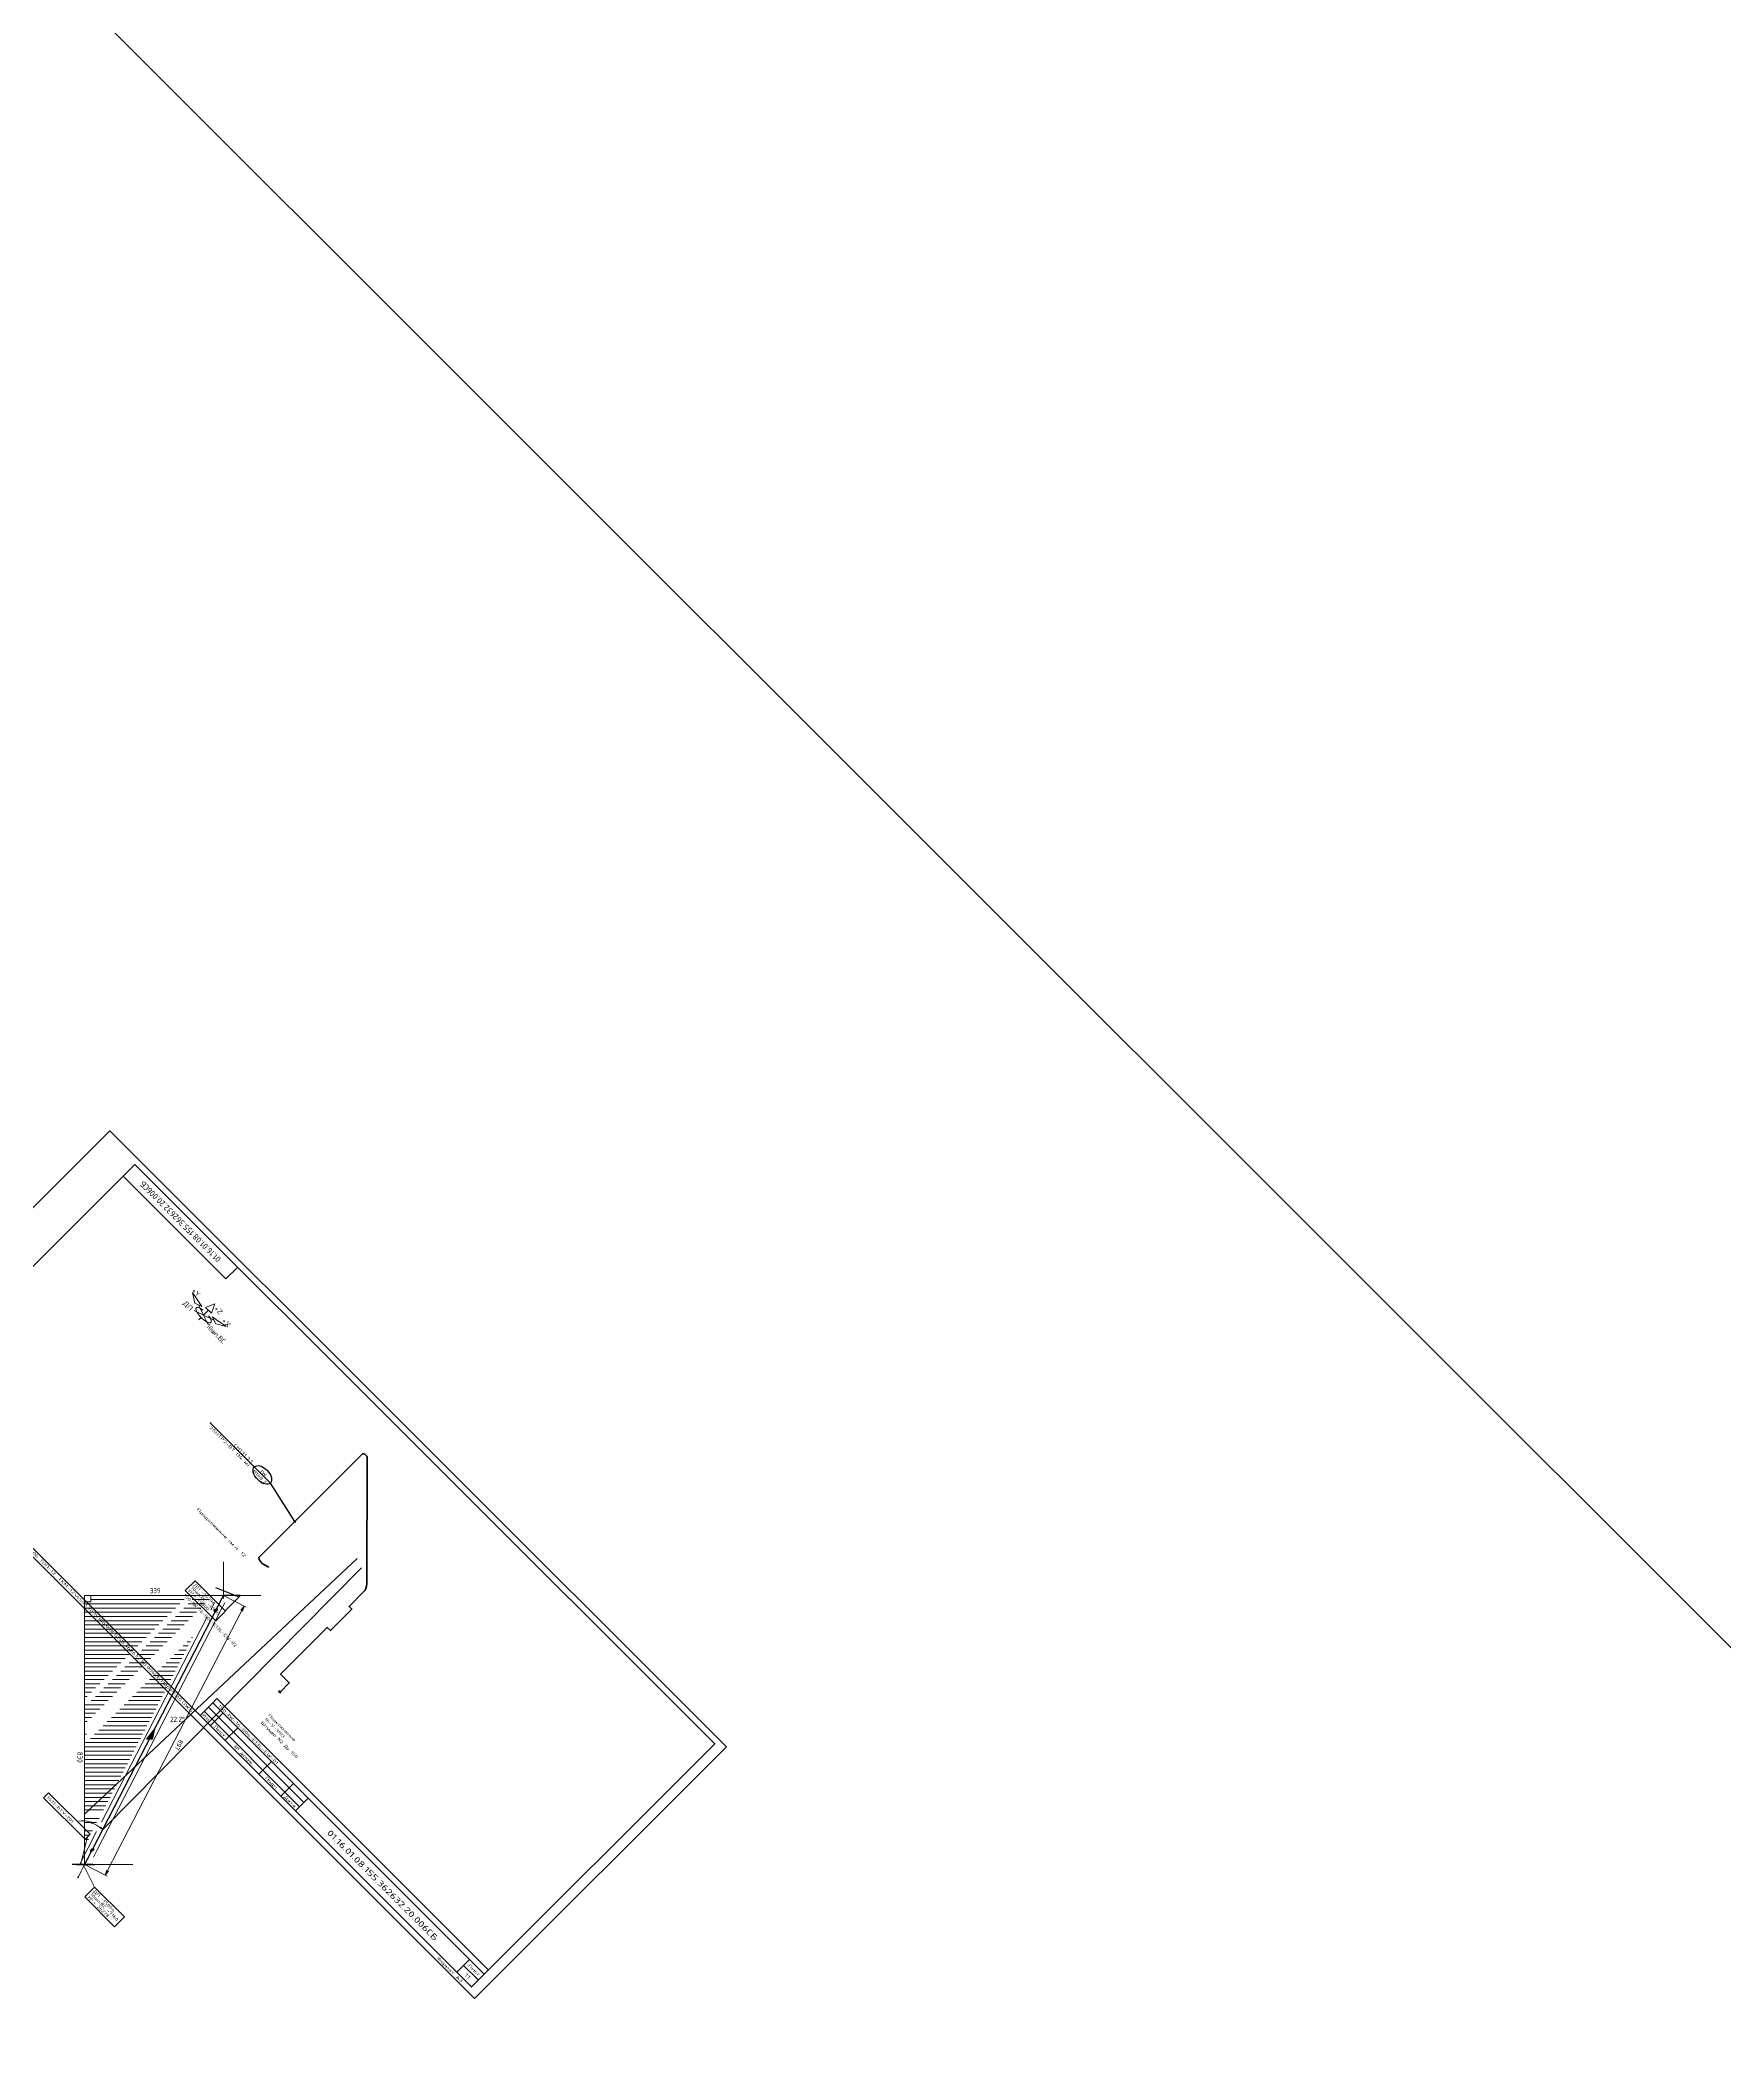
# Model space of a CAD drawing. Header units: millimetres. Extents: x -1501 to 8157, y -8271 to 1386.
# Drawn here: x 3581 to 4392, y -3772 to -2810 of the extents above; entities that cross this region are included whole.
import ezdxf
from ezdxf import colors
from ezdxf.entities.mleader import LeaderData, LeaderLine
from ezdxf.enums import TextEntityAlignment as Align
from ezdxf.math import Vec2, Vec3

# ---------------------------------------------------------------- set-up
doc = ezdxf.new("R2010")
doc.units = ezdxf.units.MM
doc.header["$MEASUREMENT"] = 0
for name, color, linetype, lineweight in [('--TEXT--', 7, 'Continuous', 25), ('OFORMLENIE', 7, 'Continuous', 25), ('подложка', 253, 'Continuous', 13), ('СН', 1, 'Continuous', 50)]:
    doc.layers.add(name, color=color, linetype=linetype, lineweight=lineweight)
doc.layers.add('непечат', color=2, linetype='Continuous', plot=False)
doc.layers.add('Построение', color=7, linetype='Continuous')
doc.styles.add('GOST 2.304', font='CS_Gost2304.shx')
doc.styles.add('GOST_2.304', font='CS_Gost2304.shx', dxfattribs={"height": 2.5})
doc.styles.add('GOST_2.304_07', font='CS_Gost2304.shx', dxfattribs={"width": 0.7})
doc.styles.add('GOST_2.304_09', font='CS_Gost2304.shx', dxfattribs={"width": 0.9})
doc.styles.add('Style-CS_Gost2304', font='CS_Gost2304.shx')
doc.styles.add('TNR_30', font='times.ttf', dxfattribs={"height": 3})

# ---------------------------------------------------------------- blocks, each defined once
blk = doc.blocks.new('TerminatorOpen_0.4')
at = {"color": 0, "linetype": 'ByBlock', "lineweight": -2}
for q in [(-1, 0.2), (-1, 0), (-1, -0.2)]:
    blk.add_line((0, 0), q, dxfattribs=at)
blk = doc.blocks.new('_DotSmall')
at = {"color": 0, "linetype": 'ByBlock', "const_width": 0.5}
blk.add_lwpolyline([(-0.0625, 0, 1), (0.0625, 0, 1)], format="xyb", close=True, dxfattribs=at)
blk = doc.blocks.new('*U13')
at = {"layer": 'СН'}
blk.add_hatch(color=256, dxfattribs=at).paths.add_polyline_path([(0.5, 0, 1), (-0.5, 0, 1)])
blk.add_circle((0, 0), 0.5, dxfattribs=at)
blk = doc.blocks.new('*U21')
at = {"color": 0, "linetype": 'ByBlock', "lineweight": -2}
blk.add_lwpolyline([(420, 297), (0, 297), (0, 0), (420, 0)], close=True, dxfattribs=at)
at = {"color": 0, "linetype": 'ByBlock', "lineweight": 50}
blk.add_lwpolyline([(20, 292), (415, 292), (415, 5), (20, 5)], close=True, dxfattribs=at)
at = {"color": 0, "linetype": 'ByBlock', "lineweight": -2, "style": 'GOST_2.304'}
blk.add_text('Формат А3', height=2.5, dxfattribs=at).set_placement((410, 2.5), align=Align.MIDDLE_RIGHT)
at = {"color": 0, "linetype": 'ByBlock', "lineweight": -2, "insert": (8, 2.5), "char_height": 2.5, "attachment_point": 4, "style": 'GOST_2.304'}
blk.add_mtext('C:\\\\Users\\\\GrigoryAO\\\\Desktop\\\\03-23-01\\\\4550.70.ВП00.008.0155.362632.20.006 ТОП-12, ТКМ-12\\\\4550.70.ВП00.008.0155.362632.20.006СБ.Л00.РЕВ0.DWG', dxfattribs=at)
at = {"color": 0, "linetype": 'ByBlock', "lineweight": -2, "style": 'TNR_30'}
blk.add_attdef('ВЕРХНИЙ_НОМЕР_ЛИСТА', text='', height=3, dxfattribs=at).set_placement((410, 287), align=Align.MIDDLE_CENTER)
blk = doc.blocks.new('ST_2a_dyn')
at = {"color": 0, "linetype": 'ByBlock', "lineweight": 50, "extrusion": (0, 1, 0)}
for p, q in [((-185, 15), (0, 15)), ((-185, 5), (-120, 5)), ((-185, 0), (0, 0)), ((-10, 8), (0, 8))]:
    blk.add_line(p, q, dxfattribs=at)
at = {"color": 0, "linetype": 'ByBlock', "lineweight": 50, "extrusion": (1, 0, 0)}
for p, q in [((-185, 0), (-185, 15)), ((-178, 15), (-178, 0)), ((-168, 15), (-168, 0)), ((-145, 15), (-145, 0)), ((-130, 15), (-130, 0)), ((-120, 0), (-120, 15)), ((-10, 0), (-10, 15))]:
    blk.add_line(p, q, dxfattribs=at)
at = {"color": 0, "linetype": 'ByBlock', "lineweight": -2, "extrusion": (0, 1, 0)}
blk.add_line((-185, 10), (-120, 10), dxfattribs=at)
at = {"color": 0, "linetype": 'ByBlock', "lineweight": 50}
blk.add_line((0, 15), (0, 0), dxfattribs=at)
at = {"color": 0, "linetype": 'ByBlock', "lineweight": -2, "style": 'GOST_2.304'}
for s, p in [('Лист', (-5, 11.5)), ('Лист', (-173, 2.5)), ('Подп.', (-137.5, 2.5)), ('Дата', (-125, 2.5))]:
    blk.add_text(s, height=2.5, dxfattribs=at).set_placement(p, align=Align.MIDDLE_CENTER)
at = {"color": 0, "linetype": 'ByBlock', "lineweight": -2, "width": 0.9}
for s, style, p in [('Изм.', 'GOST_2.304', (-181.5, 2.5)), ('№ докум.', 'GOST_2.304_09', (-156.5, 2.5))]:
    blk.add_text(s, height=2.5, dxfattribs=dict(at, style=style)).set_placement(p, align=Align.MIDDLE_CENTER)
at = {"color": 0, "linetype": 'ByBlock', "lineweight": -2}
for tag, height, style, flags, p in [('ИЗМ_2', 2.5, 'GOST_2.304', 12, (-181.5, 12.5)), ('ЛИСТ_2', 2.5, 'GOST_2.304', 12, (-173, 12.5)), ('N_ДОК_2', 2.5, 'GOST_2.304_09', 12, (-156.5, 12.5)), ('ШИФР', 5, 'GOST_2.304', 4, (-65, 7.5)), ('ИЗМ_1', 2.5, 'GOST_2.304', 12, (-181.5, 7.5)), ('ЛИСТ_1', 2.5, 'GOST_2.304', 12, (-173, 7.5)), ('N_ДОК_1', 2.5, 'GOST_2.304_09', 12, (-156.5, 7.5)), ('LIST', 3.5, 'GOST_2.304', 4, (-5, 4))]:
    blk.add_attdef(tag, text='', height=height, dxfattribs=dict(at, style=style, flags=flags)).set_placement(p, align=Align.MIDDLE_CENTER)
at = {"color": 0, "linetype": 'ByBlock', "lineweight": -2, "style": 'GOST_2.304_07', "width": 0.7, "flags": 12}
for tag, p in [('ДАТА_2', (-125, 12.5)), ('ДАТА_1', (-125, 7.5))]:
    blk.add_attdef(tag, text='', height=2.5, dxfattribs=at).set_placement(p, align=Align.MIDDLE_CENTER)
blk = doc.blocks.new('ST_Top')
at = {"color": 0, "linetype": 'ByBlock', "lineweight": 50}
blk.add_line((70, 0), (70, -14), dxfattribs=at)
at = {"color": 0, "linetype": 'ByBlock', "lineweight": 50, "extrusion": (0, 1, 0)}
blk.add_line((0, -14), (70, -14), dxfattribs=at)
at = {"color": 0, "linetype": 'ByBlock', "lineweight": -2, "style": 'GOST_2.304', "width": 0.7, "flags": 4}
blk.add_attdef('ШИФР', text='', height=5, rotation=180, dxfattribs=at).set_placement((35, -7), align=Align.MIDDLE_CENTER)

msp = doc.modelspace()

# ---------------------------------------------------------------- hatches: boundary and pattern name
at = {"layer": 'подложка', "extrusion": (-1, -3.92523e-17, -1.17757e-16)}
msp.add_hatch(color=252, dxfattribs=at).paths.add_polyline_path([(3558.47, 242.67), (3559.91, 236.92), (3561.35, 242.67)])
at = {"layer": 'подложка', "extrusion": (1, 3.92523e-17, 1.17757e-16)}
h = msp.add_hatch(color=252, dxfattribs=at)
edge = h.paths.add_edge_path()
edge.add_arc((-3559.91, 307), 1, -90, 270)
h = msp.add_hatch(color=252, dxfattribs=at)
edge = h.paths.add_edge_path()
edge.add_arc((-3559.91, 168.51), 1, -90, 270)
at = {"layer": 'подложка', "extrusion": (8.62817e-32, -7.85046e-17, -1)}
h = msp.add_hatch(color=252, dxfattribs=at)
edge = h.paths.add_edge_path()
edge.add_ellipse((-3665.62, -3567.01), major_axis=(-1.03, 0.63), ratio=0.609477, start_angle=0, end_angle=360)
at = {"layer": 'подложка', "extrusion": (1.96262e-16, 1, -3.92523e-17)}
h = msp.add_hatch(color=252, dxfattribs=at)
edge = h.paths.add_edge_path()
edge.add_arc((-3677.28, 160.52), 1, 0, 360)
at = {"layer": 'подложка'}
msp.add_hatch(color=252, dxfattribs=at).paths.add_polyline_path([(3635.02, -3629.15), (3636.22, -3624.03), (3632.15, -3629.15)])
at = {"layer": 'подложка', "extrusion": (8.62817e-32, -7.85046e-17, -1)}
h = msp.add_hatch(color=252, dxfattribs=at)
edge = h.paths.add_edge_path()
edge.add_ellipse((-3606.05, -3682.54), major_axis=(-1.03, 0.63), ratio=0.609477, start_angle=0, end_angle=360)
at = {"layer": 'подложка', "extrusion": (1.96262e-16, 1, -3.92523e-17)}
h = msp.add_hatch(color=252, dxfattribs=at)
edge = h.paths.add_edge_path()
edge.add_arc((-3602.39, 307), 1, 90, 450)
at = {"layer": 'Построение', "linetype": 'Continuous', "lineweight": 30, "extrusion": (1.96262e-16, 1, -3.92523e-17)}
h = msp.add_hatch(color=256, dxfattribs=at)
edge = h.paths.add_edge_path()
edge.add_arc((-3602.39, 274.05), 2, 90, 450)
at = {"layer": 'Построение', "linetype": 'Continuous', "lineweight": 30, "extrusion": (-1.96262e-16, -1, 3.92523e-17)}
h = msp.add_hatch(color=256, dxfattribs=at)
edge = h.paths.add_edge_path()
edge.add_arc((3602.39, 187.75), 1, -90, 270)
at = {"layer": 'Построение', "linetype": 'Continuous', "lineweight": 30, "extrusion": (1.96262e-16, 1, -3.92523e-17)}
h = msp.add_hatch(color=256, dxfattribs=at)
edge = h.paths.add_edge_path()
edge.add_arc((-3602.39, 260.07), 1, 90, 450)
h = msp.add_hatch(color=256, dxfattribs=at)
edge = h.paths.add_edge_path()
edge.add_arc((-3602.39, 288.04), 1, 90, 450)

# ---------------------------------------------------------------- linework, layer by layer
at = {"layer": '--TEXT--', "extrusion": (-0.57735, -0.57735, 0.57735)}
msp.add_line((3676.76, -3560.7, 159.22), (3665.59, -3556.18, 152.56), dxfattribs=at)
msp.add_circle((5083.98, 227.99), 5.51, dxfattribs=at)
at = {"layer": 'OFORMLENIE', "extrusion": (-0.57735, -0.57735, 0.57735)}
for q in [(3664.09, -3611.67, 52.42), (3796.98, -3740.48, 56.5)]:
    msp.add_line((3666.13, -3609.63, 56.5), q, dxfattribs=at)
at = {"layer": 'непечат', "color": 3, "extrusion": (-0.57735, -0.57735, 0.57735)}
msp.add_lwpolyline([(-1387.86, 992.34), (10962.33, 992.34), (10962.33, -1271.92), (-1387.86, -1271.92)], close=True, dxfattribs=at)
at = {"layer": 'подложка', "color": 252, "extrusion": (-0.57735, -0.57735, 0.57735)}
for p, q in [((3659.69, -3424.81, 226.45), (3655.19, -3422.56, 224.2)), ((3659.69, -3424.81, 226.45), (3657.19, -3419.81, 228.95)), ((3659.69, -3424.81, 226.45), (3662.02, -3422.48, 231.11)), ((3659.69, -3424.81, 226.45), (3661.94, -3429.31, 224.2)), ((3659.69, -3424.81, 226.45), (3664.69, -3427.31, 228.95)), ((3657.35, -3427.14, 221.78), (3658.52, -3425.98, 224.11)), ((3602.39, -3665.33, 314.99), (3733.65, -3542.04, 191.61)), ((3611.12, -3672.7, 314.99), (3735.69, -3546.67, 189.02)), ((3677.24, -3560.03, 160.37), (3670.15, -3567.35, 145.96)), ((3677.28, -3559.91, 175.52), (3686.98, -3559.91, 175.52)), ((3603.82, -3663.29, 314.99), (3609.89, -3663.29, 314.99)), ((3603.82, -3667.34, 314.99), (3609.33, -3667.34, 314.99)), ((3604.95, -3669.09, 312.43), (3606.09, -3669.77, 312.88)), ((3605.06, -3669.13, 312.5), (3605.91, -3669.2, 313.28)), ((3605.35, -3673.42, 314.99), (3606.1, -3673.42, 314.99)), ((3605.85, -3669.37, 314.99), (3608.06, -3669.37, 314.99)), ((3611.12, -3672.7, 314.99), (3610.08, -3671.66, 314.99)), ((3600.36, -3689.79, 271.87), (3603.8, -3676.2, 288.9)), ((3600.36, -3689.79, 271.87), (3603.8, -3676.2, 288.9)), ((3601.69, -3689.65, 180.04), (3607.18, -3700.49, 174.7)), ((3617.39, -3689.64, 180.76), (3617.39, -3689.64, 172.94))]:
    msp.add_line(p, q, dxfattribs=at)
at = {"layer": 'подложка', "color": 252, "extrusion": (-1, 5.55112e-17, -5.55112e-17)}
for p, q in [((3669.29, -3559.91, 160.52), (3669.29, -3543.66, 160.52)), ((3669.29, -3559.91, 314.99), (3669.29, -3543.66, 314.99)), ((3669.29, -3544.91, 163.02), (3669.29, -3544.91, 312.49))]:
    msp.add_line(p, q, dxfattribs=at)
at = {"layer": 'подложка', "color": 252, "extrusion": (1, -5.55112e-17, 5.55112e-17)}
for p, q in [((3669.29, -3557.08, 307), (3669.29, -3557.08, 310.99)), ((3669.29, -3557.08, 168.51), (3669.29, -3557.08, 307)), ((3669.29, -3557.08, 168.51), (3669.29, -3557.08, 164.52)), ((3669.29, -3562.74, 307), (3669.29, -3562.74, 310.99)), ((3669.29, -3562.74, 168.51), (3669.29, -3562.74, 307)), ((3669.29, -3562.74, 168.51), (3669.29, -3562.74, 164.52)), ((3598.39, -3689.64, 262.07), (3598.39, -3689.64, 260.07)), ((3599.56, -3689.64, 187.75), (3599.56, -3689.64, 260.07)), ((3599.56, -3689.64, 307), (3599.56, -3689.64, 288.04)), ((3599.56, -3689.64, 307), (3599.56, -3689.64, 310.99)), ((3605.22, -3689.64, 187.75), (3605.22, -3689.64, 260.07)), ((3605.22, -3689.64, 307), (3605.22, -3689.64, 288.04)), ((3605.22, -3689.64, 307), (3605.22, -3689.64, 310.99))]:
    msp.add_line(p, q, dxfattribs=at)
at = {"layer": 'подложка', "color": 252}
for p, q in [((3602.39, -3559.91, 314.99), (3602.39, -3689.64, 314.99)), ((3602.39, -3559.91, 314.99), (3669.29, -3559.91, 314.99)), ((3602.39, -3689.64, 314.99), (3602.39, -3559.91, 314.99)), ((3602.39, -3559.91, 314.99), (3669.29, -3559.91, 314.99)), ((3602.39, -3559.91, 314.99), (3602.39, -3562.91, 314.99)), ((3605.39, -3559.91, 314.99), (3602.39, -3559.91, 314.99)), ((3602.39, -3562.91, 314.99), (3605.39, -3562.91, 314.99)), ((3602.39, -3563.96, 314.99), (3648.23, -3563.96, 314.99)), ((3602.39, -3565.99, 314.99), (3646.2, -3565.99, 314.99)), ((3602.39, -3568.02, 314.99), (3644.18, -3568.02, 314.99)), ((3605.39, -3562.91, 314.99), (3605.39, -3559.91, 314.99)), ((3605.39, -3561.94, 314.99), (3650.26, -3561.94, 314.99)), ((3668.07, -3567.01, 314.99), (3608.5, -3682.54, 314.99)), ((3648.18, -3568.02, 314.99), (3656.35, -3568.02, 314.99)), ((3650.2, -3565.99, 314.99), (3658.38, -3565.99, 314.99)), ((3652.23, -3563.96, 314.99), (3660.4, -3563.96, 314.99)), ((3654.26, -3561.94, 314.99), (3662.43, -3561.94, 314.99)), ((3663.17, -3567.01, 314.99), (3665, -3563.46, 314.99)), ((3668.07, -3567.01, 314.99), (3669.9, -3563.46, 314.99)), ((3677.28, -3559.91, 157.69), (3673.28, -3559.91, 157.69)), ((3677.28, -3559.91, 163.35), (3673.28, -3559.91, 163.35)), ((3677.28, -3559.91, 160.52), (3687.26, -3559.91, 160.52)), ((3677.28, -3559.91, 157.69), (3687.26, -3559.91, 157.69)), ((3677.28, -3559.91, 163.35), (3687.26, -3559.91, 163.35)), ((3602.39, -3570.04, 314.99), (3642.15, -3570.04, 314.99)), ((3602.39, -3572.07, 314.99), (3640.12, -3572.07, 314.99)), ((3602.39, -3574.1, 314.99), (3638.1, -3574.1, 314.99)), ((3602.39, -3576.13, 314.99), (3636.07, -3576.13, 314.99)), ((3602.39, -3578.15, 314.99), (3634.04, -3578.15, 314.99)), ((3661.33, -3570.59, 314.99), (3610.51, -3669.14, 314.99)), ((3638.04, -3578.15, 314.99), (3646.21, -3578.15, 314.99)), ((3640.07, -3576.13, 314.99), (3648.24, -3576.13, 314.99)), ((3642.1, -3574.1, 314.99), (3650.27, -3574.1, 314.99)), ((3644.12, -3572.07, 314.99), (3652.29, -3572.07, 314.99)), ((3646.15, -3570.04, 314.99), (3654.32, -3570.04, 314.99)), ((3602.39, -3580.18, 314.99), (3632.01, -3580.18, 314.99)), ((3602.39, -3582.21, 314.99), (3629.99, -3582.21, 314.99)), ((3602.39, -3584.23, 314.99), (3627.96, -3584.23, 314.99)), ((3602.39, -3586.26, 314.99), (3625.93, -3586.26, 314.99)), ((3602.39, -3588.29, 314.99), (3623.91, -3588.29, 314.99)), ((3627.91, -3588.29, 314.99), (3636.08, -3588.29, 314.99)), ((3629.93, -3586.26, 314.99), (3638.11, -3586.26, 314.99)), ((3631.96, -3584.23, 314.99), (3640.13, -3584.23, 314.99)), ((3633.99, -3582.21, 314.99), (3642.16, -3582.21, 314.99)), ((3636.01, -3580.18, 314.99), (3644.19, -3580.18, 314.99)), ((3645.74, -3588.29, 314.99), (3650.2, -3588.29, 314.99)), ((3647.76, -3586.26, 314.99), (3651.25, -3586.26, 314.99)), ((3649.79, -3584.23, 314.99), (3652.29, -3584.23, 314.99)), ((3651.82, -3582.21, 314.99), (3653.34, -3582.21, 314.99)), ((3653.84, -3580.18, 314.99), (3654.38, -3580.18, 314.99)), ((3602.39, -3590.31, 314.99), (3621.88, -3590.31, 314.99)), ((3602.39, -3592.34, 314.99), (3619.85, -3592.34, 314.99)), ((3602.39, -3594.37, 314.99), (3617.83, -3594.37, 314.99)), ((3602.39, -3596.4, 314.99), (3615.8, -3596.4, 314.99)), ((3619.8, -3596.4, 314.99), (3627.97, -3596.4, 314.99)), ((3621.83, -3594.37, 314.99), (3630, -3594.37, 314.99)), ((3623.85, -3592.34, 314.99), (3632.02, -3592.34, 314.99)), ((3625.88, -3590.31, 314.99), (3634.05, -3590.31, 314.99)), ((3637.63, -3596.4, 314.99), (3646.02, -3596.4, 314.99)), ((3639.65, -3594.37, 314.99), (3647.07, -3594.37, 314.99)), ((3641.68, -3592.34, 314.99), (3648.11, -3592.34, 314.99)), ((3643.71, -3590.31, 314.99), (3649.16, -3590.31, 314.99)), ((3602.39, -3598.42, 314.99), (3613.77, -3598.42, 314.99)), ((3602.39, -3600.45, 314.99), (3611.74, -3600.45, 314.99)), ((3602.39, -3602.48, 314.99), (3609.72, -3602.48, 314.99)), ((3602.39, -3604.5, 314.99), (3607.69, -3604.5, 314.99)), ((3602.39, -3606.53, 314.99), (3605.66, -3606.53, 314.99)), ((3609.66, -3606.53, 314.99), (3617.83, -3606.53, 314.99)), ((3611.69, -3604.5, 314.99), (3619.86, -3604.5, 314.99)), ((3613.72, -3602.48, 314.99), (3621.89, -3602.48, 314.99)), ((3615.74, -3600.45, 314.99), (3623.92, -3600.45, 314.99)), ((3617.77, -3598.42, 314.99), (3625.94, -3598.42, 314.99)), ((3627.49, -3606.53, 314.99), (3640.8, -3606.53, 314.99)), ((3629.52, -3604.5, 314.99), (3641.84, -3604.5, 314.99)), ((3631.55, -3602.48, 314.99), (3642.89, -3602.48, 314.99)), ((3633.57, -3600.45, 314.99), (3643.93, -3600.45, 314.99)), ((3635.6, -3598.42, 314.99), (3644.98, -3598.42, 314.99)), ((3602.39, -3608.56, 314.99), (3603.64, -3608.56, 314.99)), ((3602.39, -3612.61, 314.99), (3611.75, -3612.61, 314.99)), ((3602.39, -3614.64, 314.99), (3609.73, -3614.64, 314.99)), ((3602.39, -3616.67, 314.99), (3607.7, -3616.67, 314.99)), ((3605.61, -3610.59, 314.99), (3613.78, -3610.59, 314.99)), ((3607.64, -3608.56, 314.99), (3615.81, -3608.56, 314.99)), ((3617.36, -3616.67, 314.99), (3635.57, -3616.67, 314.99)), ((3619.38, -3614.64, 314.99), (3636.61, -3614.64, 314.99)), ((3621.41, -3612.61, 314.99), (3637.66, -3612.61, 314.99)), ((3623.44, -3610.59, 314.99), (3638.7, -3610.59, 314.99)), ((3625.46, -3608.56, 314.99), (3639.75, -3608.56, 314.99)), ((3602.39, -3618.69, 314.99), (3605.67, -3618.69, 314.99)), ((3602.39, -3620.72, 314.99), (3603.65, -3620.72, 314.99)), ((3602.39, -3624.77, 314.99), (3602.42, -3624.77, 314.99)), ((3602.39, -3626.8, 314.99), (3603.22, -3626.8, 314.99)), ((3607.22, -3626.8, 314.99), (3630.34, -3626.8, 314.99)), ((3609.25, -3624.77, 314.99), (3631.39, -3624.77, 314.99)), ((3611.28, -3622.75, 314.99), (3632.43, -3622.75, 314.99)), ((3613.3, -3620.72, 314.99), (3633.48, -3620.72, 314.99)), ((3615.33, -3618.69, 314.99), (3634.52, -3618.69, 314.99)), ((3602.39, -3630.86, 314.99), (3628.25, -3630.86, 314.99)), ((3602.39, -3632.88, 314.99), (3627.21, -3632.88, 314.99)), ((3602.39, -3634.91, 314.99), (3626.16, -3634.91, 314.99)), ((3605.19, -3628.83, 314.99), (3629.3, -3628.83, 314.99)), ((3602.39, -3636.94, 314.99), (3625.12, -3636.94, 314.99)), ((3602.39, -3638.96, 314.99), (3624.07, -3638.96, 314.99)), ((3602.39, -3640.99, 314.99), (3623.03, -3640.99, 314.99)), ((3602.39, -3643.02, 314.99), (3621.98, -3643.02, 314.99)), ((3602.39, -3645.05, 314.99), (3620.94, -3645.05, 314.99)), ((3602.39, -3647.07, 314.99), (3619.89, -3647.07, 314.99)), ((3602.39, -3649.1, 314.99), (3618.85, -3649.1, 314.99)), ((3602.39, -3651.13, 314.99), (3617.8, -3651.13, 314.99)), ((3602.39, -3653.15, 314.99), (3616.76, -3653.15, 314.99)), ((3602.39, -3655.18, 314.99), (3615.71, -3655.18, 314.99)), ((3602.39, -3657.21, 314.99), (3614.66, -3657.21, 314.99)), ((3602.39, -3659.23, 314.99), (3613.62, -3659.23, 314.99)), ((3602.39, -3661.26, 314.99), (3612.57, -3661.26, 314.99)), ((3602.39, -3663.29, 314.99), (3603.82, -3663.29, 314.99)), ((3609.89, -3663.29, 314.99), (3611.53, -3663.29, 314.99)), ((3608.15, -3673.72, 314.99), (3599.92, -3689.67, 314.99)), ((3602.39, -3667.34, 314.99), (3603.82, -3667.34, 314.99)), ((3602.39, -3669.37, 314.99), (3605.85, -3669.37, 314.99)), ((3602.39, -3673.42, 314.99), (3605.35, -3673.42, 314.99)), ((3602.39, -3675.45, 314.99), (3604.97, -3675.45, 314.99)), ((3602.39, -3677.48, 314.99), (3604.21, -3677.48, 314.99)), ((3602.39, -3679.51, 314.99), (3603.17, -3679.51, 314.99)), ((3608.5, -3682.54, 314.99), (3606.67, -3686.09, 314.99)), ((3602.39, -3685.59, 314.99), (3602.48, -3685.59, 314.99))]:
    msp.add_line(p, q, dxfattribs=at)
at = {"layer": 'подложка', "color": 252, "extrusion": (-0.370298, 0.19094, 0.909077)}
for p, q in [((3678.04, -3567.23, 320.09), (3613.43, -3692.52, 320.09)), ((3669.29, -3559.91, 314.99), (3680.19, -3565.53, 320.61)), ((3602.39, -3689.64, 314.99), (3613.3, -3695.26, 320.61))]:
    msp.add_line(p, q, dxfattribs=at)
at = {"layer": 'подложка', "color": 252, "extrusion": (0.888799, -0.458298, 1.44051e-14)}
for p, q in [((3666.27, -3565.75, 310.99), (3667.58, -3563.22, 311.15)), ((3667.87, -3562.66, 312.55), (3667.45, -3563.46, 309.93)), ((3667.58, -3563.22, 311.15), (3667.87, -3562.66, 312.55))]:
    msp.add_line(p, q, dxfattribs=at)
at = {"layer": 'подложка', "color": 252, "extrusion": (-5.55112e-17, -1, 5.55112e-17)}
for p, q in [((3666.46, -3559.91, 164.52), (3666.81, -3559.91, 163.38)), ((3666.81, -3559.91, 163.38), (3667.34, -3559.91, 162.35)), ((3667.34, -3559.91, 162.35), (3667.98, -3559.91, 161.46)), ((3667.98, -3559.91, 161.46), (3668.68, -3559.91, 160.65)), ((3668.68, -3559.91, 160.65), (3669.42, -3559.91, 159.91)), ((3669.29, -3559.91, 160.52), (3669.29, -3559.91, 176.77)), ((3669.29, -3559.91, 175.52), (3671.79, -3559.91, 175.52)), ((3669.29, -3559.91, 175.52), (3671.79, -3559.91, 175.02)), ((3669.29, -3559.91, 175.52), (3671.79, -3559.91, 176.02)), ((3669.42, -3559.91, 159.91), (3670.22, -3559.91, 159.21)), ((3670.22, -3559.91, 159.21), (3671.12, -3559.91, 158.57)), ((3671.12, -3559.91, 158.57), (3672.14, -3559.91, 158.05)), ((3672.11, -3559.91, 164.52), (3671.66, -3559.91, 163.59)), ((3671.66, -3559.91, 163.59), (3672.35, -3559.91, 162.9)), ((3671.79, -3559.91, 175.52), (3674.78, -3559.91, 175.52)), ((3672.14, -3559.91, 158.05), (3673.28, -3559.91, 157.69)), ((3672.35, -3559.91, 162.9), (3673.28, -3559.91, 163.35)), ((3677.28, -3559.91, 175.52), (3674.78, -3559.91, 175.52)), ((3677.28, -3559.91, 175.52), (3674.78, -3559.91, 176.02)), ((3677.28, -3559.91, 175.52), (3674.78, -3559.91, 175.02)), ((3677.28, -3559.91, 160.52), (3677.28, -3559.91, 176.77)), ((3602.39, -3689.64, 284.04), (3618.64, -3689.64, 284.04)), ((3602.39, -3689.64, 314.99), (3618.64, -3689.64, 314.99)), ((3602.39, -3689.64, 266.06), (3618.64, -3689.64, 266.06)), ((3602.39, -3689.64, 282.04), (3618.64, -3689.64, 282.04)), ((3602.39, -3689.64, 183.75), (3618.64, -3689.64, 183.75)), ((3602.39, -3689.64, 264.07), (3618.64, -3689.64, 264.07)), ((3602.39, -3689.64, 180.76), (3618.64, -3689.64, 180.76)), ((3602.39, -3689.64, 181.76), (3618.64, -3689.64, 181.76)), ((3602.39, -3689.64, 180.76), (3625.64, -3689.64, 180.76)), ((3602.39, -3689.64, 314.99), (3625.64, -3689.64, 314.99)), ((3617.39, -3689.64, 286.54), (3617.39, -3689.64, 312.49)), ((3617.39, -3689.64, 268.56), (3617.39, -3689.64, 279.54)), ((3617.39, -3689.64, 186.25), (3617.39, -3689.64, 261.57)), ((3617.39, -3689.64, 180.76), (3617.39, -3689.64, 181.76)), ((3624.39, -3689.64, 183.26), (3624.39, -3689.64, 312.49))]:
    msp.add_line(p, q, dxfattribs=at)
at = {"layer": 'подложка', "color": 252, "extrusion": (0.888799, -0.458298, 1.42664e-14)}
for p, q in [((3604.22, -3686.09, 309.93), (3605.01, -3684.56, 308.02)), ((3605.01, -3684.56, 308.02), (3605.81, -3683.01, 308.99)), ((3605.81, -3683.01, 308.99), (3605.4, -3683.8, 310.99))]:
    msp.add_line(p, q, dxfattribs=at)
at = {"layer": 'подложка', "color": 252, "extrusion": (0.888799, -0.458298, 3.77476e-15)}
for p, q in [((3600, -3694.28, 318.72), (3599.46, -3695.32, 316.99)), ((3600.74, -3692.85, 320.06), (3600, -3694.28, 318.72)), ((3601.6, -3691.17, 320.88), (3600.74, -3692.85, 320.06)), ((3602.53, -3689.37, 321.14), (3601.6, -3691.17, 320.88)), ((3603.43, -3687.63, 320.84), (3602.53, -3689.37, 321.14)), ((3604.22, -3686.09, 320.04), (3603.43, -3687.63, 320.84)), ((3599.15, -3695.93, 312.94), (3599.38, -3695.48, 310.99)), ((3599.17, -3695.88, 315), (3599.15, -3695.93, 312.94)), ((3599.46, -3695.32, 316.99), (3599.17, -3695.88, 315))]:
    msp.add_line(p, q, dxfattribs=at)
at = {"layer": 'подложка', "color": 252, "extrusion": (-1, 5.55112e-17, -5.55112e-17), "elevation": -3669.29, "flags": 128}
for points in [[(3558.67, 241.89), (3559.91, 236.92), (3561.35, 242.67), (3558.47, 242.67)], [(3558.47, 242.67), (3559.91, 236.92), (3561.35, 242.67), (3558.91, 242.67)]]:
    msp.add_lwpolyline(points, dxfattribs=at)
at = {"layer": 'подложка', "color": 252, "elevation": 314.99, "flags": 128}
for points in [[(3635.18, -3628.45), (3636.22, -3624.03), (3632.15, -3629.15), (3635.02, -3629.15)], [(3635.02, -3629.15), (3636.22, -3624.03), (3632.15, -3629.15), (3634.58, -3629.15)]]:
    msp.add_lwpolyline(points, dxfattribs=at)
at = {"layer": 'подложка', "color": 252, "extrusion": (-0.57735, -0.57735, 0.57735)}
msp.add_arc((5152.3, 218.75, 217.41), 13.42, 97.9682, 162.5172, dxfattribs=at)
msp.add_ellipse((3659.69, -3424.81, 226.45), major_axis=(-3.54, 3.54), ratio=0.57735, start_param=5.105088, end_param=10.602875, dxfattribs=at)
at = {"layer": 'подложка', "color": 252, "extrusion": (-1, 5.55112e-17, -5.55112e-17)}
msp.add_solid([(3558.47, 242.67, -3669.29), (3559.91, 236.92, -3669.29), (3561.35, 242.67, -3669.29)], dxfattribs=at)
at = {"layer": 'подложка', "color": 252, "extrusion": (0, -5.55112e-17, -1)}
msp.add_solid([(-3635.02, -3629.15, -314.99), (-3636.22, -3624.03, -314.99), (-3632.15, -3629.15, -314.99)], dxfattribs=at)
at = {"layer": 'подложка', "color": 252}
for points in [[(3654.27, -3413.98, 231.86), (3658.85, -3420.64, 229.78), (3655.52, -3418.98, 228.11)], [(3665.08, -3419.42, 237.24), (3660.61, -3421.06, 231.11), (3663.43, -3423.89, 231.11)], [(3670.52, -3430.23, 231.86), (3663.85, -3425.64, 229.78), (3665.52, -3428.98, 228.11)], [(3655.59, -3552.79, 145.95), (3670.26, -3567.46, 145.95), (3665.52, -3572.19, 136.48), (3650.85, -3557.53, 136.48)], [(3669.29, -3558.47, 242.67), (3669.29, -3559.91, 236.92), (3669.29, -3561.35, 242.67)], [(3635.02, -3629.15, 314.99), (3636.22, -3624.03, 314.99), (3632.15, -3629.15, 314.99)], [(3585.05, -3655, 291.35), (3605.02, -3674.97, 291.35), (3602.57, -3677.42, 286.45), (3582.6, -3657.45, 286.45)], [(3607.19, -3700.5, 174.7), (3621.56, -3714.87, 174.7), (3616.82, -3719.6, 165.22), (3602.45, -3705.23, 165.22)]]:
    msp.add_3dface(points, dxfattribs=at)
at = {"layer": 'Построение', "linetype": 'Continuous', "lineweight": 30}
for p, q in [((3665.62, -3567.01, 314.99), (3606.05, -3682.54, 314.99)), ((3669.29, -3559.91, 168.51), (3669.29, -3559.91, 307)), ((3602.39, -3689.64, 187.75), (3602.39, -3689.64, 260.07)), ((3602.39, -3689.64, 307), (3602.39, -3689.64, 288.04))]:
    msp.add_line(p, q, dxfattribs=at)
at = {"layer": 'Построение', "linetype": 'Continuous', "lineweight": 30, "extrusion": (-5.55112e-17, -1, 5.55112e-17)}
for p, q in [((3604.89, -3689.64, 274.05), (3596.39, -3689.64, 274.05)), ((3606.39, -3689.64, 181.26), (3607.38, -3689.64, 181.26))]:
    msp.add_line(p, q, dxfattribs=at)
at = {"layer": 'Построение', "linetype": 'Continuous', "lineweight": 30, "extrusion": (1, -5.55112e-17, 5.55112e-17)}
for p, q in [((3598.39, -3689.64, 180.76), (3598.39, -3689.64, 182.76)), ((3598.39, -3689.64, 181.76), (3598.39, -3689.64, 179.76)), ((3598.39, -3689.64, 182.76), (3598.39, -3689.64, 179.76)), ((3598.39, -3689.64, 183.75), (3598.39, -3689.64, 185.75)), ((3598.39, -3689.64, 185.75), (3598.39, -3689.64, 187.75)), ((3598.39, -3689.64, 264.07), (3598.39, -3689.64, 262.07)), ((3598.39, -3689.64, 282.04), (3598.39, -3689.64, 280.04)), ((3598.39, -3689.64, 266.06), (3598.39, -3689.64, 268.06)), ((3598.39, -3689.64, 280.04), (3598.39, -3689.64, 268.06)), ((3598.39, -3689.64, 284.04), (3598.39, -3689.64, 286.04)), ((3598.39, -3689.64, 286.04), (3598.39, -3689.64, 288.04)), ((3606.39, -3689.64, 180.76), (3606.39, -3689.64, 182.76)), ((3606.39, -3689.64, 181.76), (3606.39, -3689.64, 179.76)), ((3606.39, -3689.64, 182.76), (3606.39, -3689.64, 179.76)), ((3606.39, -3689.64, 183.75), (3606.39, -3689.64, 185.75)), ((3606.39, -3689.64, 185.75), (3606.39, -3689.64, 187.75)), ((3606.39, -3689.64, 264.07), (3606.39, -3689.64, 262.07)), ((3606.39, -3689.64, 262.07), (3606.39, -3689.64, 260.07)), ((3606.39, -3689.64, 282.04), (3606.39, -3689.64, 280.04)), ((3606.39, -3689.64, 266.06), (3606.39, -3689.64, 268.06)), ((3606.39, -3689.64, 280.04), (3606.39, -3689.64, 268.06)), ((3606.39, -3689.64, 284.04), (3606.39, -3689.64, 286.04)), ((3606.39, -3689.64, 286.04), (3606.39, -3689.64, 288.04))]:
    msp.add_line(p, q, dxfattribs=at)
at = {"layer": 'Построение', "linetype": 'Continuous', "lineweight": 30, "extrusion": (5.55112e-17, 1, -5.55112e-17)}
for p, q in [((3606.39, -3689.64, 267.06), (3598.4, -3689.64, 281.04)), ((3601.39, -3689.64, 174.76), (3599.39, -3689.64, 177.76)), ((3603.39, -3689.64, 174.76), (3601.39, -3689.64, 174.76)), ((3602.14, -3689.64, 181.51), (3602.64, -3689.64, 182.01)), ((3602.64, -3689.64, 181.51), (3602.14, -3689.64, 182.01)), ((3602.14, -3689.64, 281.79), (3602.64, -3689.64, 282.29)), ((3602.64, -3689.64, 281.79), (3602.14, -3689.64, 282.29)), ((3602.14, -3689.64, 263.82), (3602.64, -3689.64, 264.32)), ((3602.64, -3689.64, 263.82), (3602.14, -3689.64, 264.32)), ((3605.39, -3689.64, 177.76), (3603.39, -3689.64, 174.76))]:
    msp.add_line(p, q, dxfattribs=at)
at = {"layer": 'Построение', "linetype": 'Continuous', "lineweight": 30, "extrusion": (-0.888799, 0.458298, -5.55112e-17), "elevation": -4892.75, "flags": 128}
msp.add_lwpolyline([(1490.41, 314.99), (1486.41, 314.99, 0.414227), (1482.42, 310.99), (1482.42, 307)], format="xyb", dxfattribs=at)
at = {"layer": 'Построение', "linetype": 'Continuous', "lineweight": 30, "extrusion": (5.55112e-17, 1, -5.55112e-17), "elevation": -3559.91, "flags": 128}
msp.add_lwpolyline([(-3677.28, 160.52), (-3673.28, 160.52, 0.414227), (-3669.29, 164.52), (-3669.29, 168.51)], format="xyb", dxfattribs=at)
at = {"layer": 'Построение', "linetype": 'Continuous', "lineweight": 30, "extrusion": (0.888799, -0.458298, 6.245e-15), "elevation": 4892.75, "flags": 128}
msp.add_lwpolyline([(-1628.38, 307), (-1628.38, 310.99, -0.414227), (-1624.38, 314.99), (-1620.39, 314.99)], format="xyb", dxfattribs=at)
at = {"layer": 'Построение', "linetype": 'Continuous', "lineweight": 30, "extrusion": (-5.55112e-17, -1, 5.55112e-17), "elevation": 3689.64, "flags": 128}
for points in [[(3605.39, 184.75), (3603.39, 187.75), (3601.39, 187.75), (3599.39, 184.75)], [(3605.39, 285.04), (3603.39, 288.04), (3601.39, 288.04), (3599.39, 285.04)]]:
    msp.add_lwpolyline(points, dxfattribs=at)
at = {"layer": 'Построение', "linetype": 'Continuous', "lineweight": 30, "extrusion": (5.55112e-17, 1, -5.55112e-17), "elevation": -3689.64, "flags": 128}
msp.add_lwpolyline([(-3605.39, 263.07), (-3603.39, 260.07), (-3601.39, 260.07), (-3599.39, 263.07)], dxfattribs=at)
at = {"layer": 'Построение', "linetype": 'Continuous', "lineweight": 30, "extrusion": (-5.55112e-17, -1, 5.55112e-17)}
msp.add_point((3603.97, -3689.64, 274.02), dxfattribs=at)
at = {"layer": 'Построение', "linetype": 'Continuous', "lineweight": 30, "extrusion": (5.55112e-17, 1, -5.55112e-17)}
msp.add_solid([(-3595.89, 272.05, -3689.64), (-3595.89, 276.05, -3689.64), (-3596.39, 272.05, -3689.64), (-3596.39, 276.05, -3689.64)], dxfattribs=at)
at = {"layer": 'Построение', "linetype": 'Continuous', "lineweight": 30}
for points in [[(3606.39, -3689.64, 181.76), (3606.39, -3689.64, 180.76), (3598.4, -3689.64, 180.76), (3598.4, -3689.64, 181.76)], [(3606.39, -3689.64, 183.75), (3606.39, -3689.64, 184.75), (3598.4, -3689.64, 184.75), (3598.4, -3689.64, 183.75)], [(3606.39, -3689.64, 264.07), (3606.39, -3689.64, 263.07), (3598.4, -3689.64, 263.07), (3598.4, -3689.64, 264.07)], [(3606.39, -3689.64, 266.06), (3606.39, -3689.64, 267.06), (3598.4, -3689.64, 267.06), (3598.4, -3689.64, 266.06)], [(3606.39, -3689.64, 281.04), (3606.39, -3689.64, 282.04), (3598.4, -3689.64, 282.04), (3598.4, -3689.64, 281.04)], [(3606.39, -3689.64, 284.04), (3606.39, -3689.64, 285.04), (3598.4, -3689.64, 285.04), (3598.4, -3689.64, 284.04)], [(3606.39, -3689.64, 178.76), (3606.39, -3689.64, 177.76), (3598.4, -3689.64, 177.76), (3598.4, -3689.64, 178.76)], [(3600.89, -3689.64, 181.76), (3600.89, -3689.64, 183.75), (3603.89, -3689.64, 183.75), (3603.89, -3689.64, 181.76)], [(3600.89, -3689.64, 264.07), (3600.89, -3689.64, 266.06), (3603.89, -3689.64, 266.06), (3603.89, -3689.64, 264.07)], [(3600.89, -3689.64, 282.04), (3600.89, -3689.64, 284.04), (3603.89, -3689.64, 284.04), (3603.89, -3689.64, 282.04)], [(3600.89, -3689.64, 178.76), (3600.89, -3689.64, 180.76), (3603.89, -3689.64, 180.76), (3603.89, -3689.64, 178.76)]]:
    msp.add_3dface(points, dxfattribs=at)
at = {"layer": 'СН', "extrusion": (-0.57735, -0.57735, 0.57735)}
msp.add_lwpolyline([(5117.57, 177.46), (5115, 176.08, -0.410271), (5110.86, 177.29), (5110.86, 299.1, -0.597663), (5113.59, 300.57), (5156.65, 225.34, -0.134464), (5158.36, 218.72), (5158.36, 201.6), (5160.2, 201.6), (5160.2, 176.23), (5158.04, 176.23), (5158.04, 121.24), (5163.99, 121.24), (5163.99, 110.26)], format="xyb", dxfattribs=at)

# ---------------------------------------------------------------- block references
at = {"layer": 'OFORMLENIE', "extrusion": (-0.57735, -0.57735, 0.57735)}
for p in [(4914.74, 44.2), (4979.86, -602.23)]:
    msp.add_blockref('*U21', p, dxfattribs=at)
ref = msp.add_blockref('ST_Top', (4934.74, 336.2), dxfattribs=at)
ref.add_attrib('ШИФР', '01.16.01.08.155.362632.20.006СБ', dxfattribs={"layer": '0', "color": 0, "linetype": 'ByBlock', "lineweight": -2, "extrusion": (-0.57735, -0.57735, 0.57735), "height": 5, "rotation": 180, "style": 'GOST_2.304', "width": 0.7}).set_placement((4969.74, 329.2), align=Align.MIDDLE_CENTER)
ref = msp.add_blockref('ST_2a_dyn', (5329.74, 49.2), dxfattribs=at)
ref.add_attrib('LIST', '11', dxfattribs={"layer": '0', "color": 0, "linetype": 'ByBlock', "lineweight": -2, "extrusion": (-0.57735, -0.57735, 0.57735), "height": 3.5, "style": 'GOST_2.304'}).set_placement((5324.74, 53.2), align=Align.MIDDLE_CENTER)
ref.add_attrib('ШИФР', '01.16.01.08.155.362632.20.006СБ', dxfattribs={"layer": '0', "color": 0, "linetype": 'ByBlock', "lineweight": -2, "extrusion": (-0.57735, -0.57735, 0.57735), "height": 5, "style": 'GOST_2.304'}).set_placement((5264.74, 56.7), align=Align.MIDDLE_CENTER)
at = {"layer": 'подложка', "color": 252, "extrusion": (-1, 5.55112e-17, -5.55112e-17), "xscale": 2.5, "yscale": 2.5, "zscale": 2.5}
for p, rotation in [((3544.91, 160.52, -3669.29), 269.9999999999999), ((3544.91, 314.99, -3669.29), 89.99999999999997)]:
    msp.add_blockref('TerminatorOpen_0.4', p, dxfattribs=dict(at, rotation=rotation))
at = {"layer": 'подложка', "color": 252, "extrusion": (-0.370298, 0.19094, 0.909077)}
for p, xscale, yscale, zscale, rotation in [((1482.42, 4591.37, -1752.11), 2.500000000000002, 2.500000000000002, 2.500000000000002, 179.9999999999999), ((1628.38, 4591.37, -1752.11), 2.500000000000001, 2.500000000000001, 2.500000000000001, 359.9999999999999)]:
    msp.add_blockref('TerminatorOpen_0.4', p, dxfattribs=dict(at, xscale=xscale, yscale=yscale, zscale=zscale, rotation=rotation))
at = {"layer": 'подложка', "color": 252, "extrusion": (-5.55112e-17, -1, 5.55112e-17), "xscale": 2.499999999999999, "yscale": 2.499999999999999, "zscale": 2.499999999999999}
for p, rotation in [((3617.39, 284.04, 3689.64), 270), ((3617.39, 314.99, 3689.64), 90), ((3617.39, 266.06, 3689.64), 270), ((3617.39, 282.04, 3689.64), 90), ((3617.39, 183.75, 3689.64), 270), ((3617.39, 264.07, 3689.64), 90), ((3624.39, 180.76, 3689.64), 270), ((3624.39, 314.99, 3689.64), 90)]:
    msp.add_blockref('TerminatorOpen_0.4', p, dxfattribs=dict(at, rotation=rotation))
at = {"layer": 'СН', "extrusion": (-0.57735, -0.57735, 0.57735)}
msp.add_blockref('*U13', (5163.83, 110.19), dxfattribs=at)

# ---------------------------------------------------------------- texts
at = {"layer": '--TEXT--', "extrusion": (-0.57735, -0.57735, 0.57735), "style": 'GOST 2.304', "width": 0.9}
msp.add_text('%%C168,3', height=2.5, rotation=360, dxfattribs=at).set_placement((5079.37, 224.19))
at = {"layer": '--TEXT--', "extrusion": (-0.57735, -0.57735, 0.57735), "style": 'GOST 2.304'}
msp.add_text('IW', height=2.5, rotation=360, dxfattribs=at).set_placement((5082.12, 228.56))
at = {"layer": '--TEXT--', "extrusion": (-0.57735, -0.57735, 0.57735), "insert": (3657.24, -3517.58, 139.67), "char_height": 2.5, "width": 44.9268, "attachment_point": 1, "text_direction": (0.707107, -0.707107, 0), "style": 'GOST 2.304'}
msp.add_mtext('Продолжение см.л. 12', dxfattribs=at)
at = {"layer": 'OFORMLENIE', "extrusion": (-0.57735, -0.57735, 0.57735), "style": 'GOST 2.304'}
msp.add_text('150-IW-16-004-E13L-EW-01', height=2.5, rotation=360, dxfattribs=at).set_placement((5147.73, 66.51), align=Align.MIDDLE_LEFT)
at = {"layer": 'подложка', "color": 252, "extrusion": (-0.57735, -0.57735, 0.57735), "style": 'Style-CS_Gost2304'}
for s, width, p in [('+Y', 0.75, (4997, 291.78, -4.87)), ('ДП', 0.75, (4998.5, 279.16, -4.87)), ('+Z', 0.75, (5010.75, 294.53, -4.87)), ('10шп.ВС', 0.628788, (5014.25, 279.16, -4.87))]:
    msp.add_text(s, height=4.125, dxfattribs=dict(at, width=width)).set_placement(p, align=Align.TOP_LEFT)
at = {"layer": 'подложка', "color": 252, "extrusion": (-0.57735, -0.57735, 0.57735), "style": 'Style-CS_Gost2304', "width": 0.75}
msp.add_text('+X', height=4.125, dxfattribs=at).set_placement((5022.13, 291.78, -4.87), align=Align.TOP_RIGHT)
at = {"layer": 'подложка', "color": 252, "style": 'GOST_2.304'}
for s, p in [('339', (3633.81, -3558.84, 314.99)), ('22.2°', (3643.58, -3620.88, 263.88))]:
    msp.add_text(s, height=2.5, dxfattribs=at).set_placement(p)
at = {"layer": 'подложка', "color": 252, "extrusion": (-0.57735, -0.57735, 0.57735), "style": 'Style-CS_Gost2304', "width": 0.875}
for s, p in [('150-IW-16-004-E13L-EW-02', (5098.09, 146.78, 24.92)), ('УР.+ 19500', (5098.09, 151.94, 24.92)), ('10шп.ВС -6330', (5098.09, 155.34, 24.92)), ('ДП -15296', (5098.09, 158.74, 24.92)), ('1631-BTV-201', (5120.48, 206.33, 208.6)), ('10шп.ВС -7160', (5168.31, 98.74, 154.73)), ('ДП -15864', (5168.31, 102.14, 154.73)), ('УР.+ 20278', (5168.31, 95.34, 154.73))]:
    msp.add_text(s, height=2.5, rotation=360, dxfattribs=at).set_placement(p, align=Align.MIDDLE_LEFT)
at = {"layer": 'подложка', "color": 252, "extrusion": (-5.55112e-17, -1, 5.55112e-17), "style": 'GOST_2.304'}
msp.add_text('229', height=2.5, dxfattribs=at).set_placement((3678.6, 177.73, 3559.91))
at = {"layer": 'подложка', "color": 252, "extrusion": (-0.57735, -0.57735, 0.57735), "style": 'Style-CS_Gost2304', "width": 0.875}
for s, p in [('Подключение', (5167.91, 89.26)), ('Штуцер N2 Ду 150', (5167.91, 80.58)), ('16-V-3103', (5167.91, 84.94))]:
    msp.add_text(s, height=2.5, rotation=360, dxfattribs=at).set_placement(p)
at = {"layer": 'подложка', "color": 252, "extrusion": (-5.55112e-17, -1, 5.55112e-17), "style": 'GOST_2.304'}
msp.add_text('61', height=2.5, rotation=90, dxfattribs=at).set_placement((3616.06, 175.16, 3689.64))
at = {"layer": 'подложка', "color": 252, "extrusion": (-1, 5.55112e-17, -5.55112e-17), "insert": (3669.29, -3541.78, 238.63), "char_height": 2.5, "attachment_point": 5, "text_direction": (0, 0, 1), "style": 'GOST_2.304'}
msp.add_mtext('\\A1;1830', dxfattribs=at)
at = {"layer": 'подложка', "color": 252, "insert": (3600.14, -3637.9, 314.99), "char_height": 2.5, "attachment_point": 5, "rotation": 270, "style": 'GOST_2.304'}
msp.add_mtext('\\A1;830', dxfattribs=at)
at = {"layer": 'подложка', "color": 252, "extrusion": (-0.370298, 0.19094, 0.909077), "insert": (3647.86, -3631.96, 321.39), "char_height": 2.5, "attachment_point": 5, "text_direction": (-0.458298, -0.888799, 0), "style": 'GOST_2.304'}
msp.add_mtext('\\A1;897', dxfattribs=at)
at = {"layer": 'подложка', "color": 252, "extrusion": (-5.55112e-17, -1, 5.55112e-17), "char_height": 2.5, "attachment_point": 5, "text_direction": (0, 0, 1), "style": 'GOST_2.304'}
for s, insert in [('\\A1;440', (3614.27, -3689.64, 300.39)), ('\\A1;420', (3614.27, -3689.64, 224.78)), ('\\A1;105', (3614.27, -3689.64, 274.93)), ('\\A1;1052', (3621.27, -3689.64, 248.75))]:
    msp.add_mtext(s, dxfattribs=dict(at, insert=insert))

# ---------------------------------------------------------------- leaders
at = {"layer": '--TEXT--'}
ml = msp.add_multileader_mtext('Standard', dxfattribs=at)
ml.set_content('СН131.3.1\\P25НТР2-ВТ (14 м)', color=7, style='GOST 2.304')
ml.set_leader_properties()
ml.set_arrow_properties(name='DOTSMALL')
ml.build(insert=Vec2(0, 0))
ml.multileader.update_dxf_attribs({"text_left_attachment_type": 6, "text_right_attachment_type": 6, "dogleg_length": 11.2, "arrow_head_size": 2.5})
ctx = ml.context
ctx.base_point, ctx.char_height, ctx.arrow_head_size, ctx.plane_origin, ctx.plane_x_axis, ctx.plane_y_axis = Vec3(3661.68, -3475.55, 186.13), 2.5, 2.5, Vec3(3791.63, -3547.77, 243.86), Vec3(0.707107, -0.707107, 0), Vec3(0.408248, 0.408248, 0.816497)
ctx.left_attachment, ctx.right_attachment, ctx.text_align_type = 6, 6, 2
notes = []
notes.append((ctx, [(0, (1, 1, 0), (3691.93, -3505.79, 186.13), (-0.707107, 0.707107, 0), 11.2, [(0, [(3703.59, -3524.29, 179.3)], 0, [])])]))
ctx.mtext.insert, ctx.mtext.text_direction, ctx.mtext.defined_height, ctx.mtext.alignment, ctx.mtext.flow_direction, ctx.mtext.extrusion = Vec3(3683.82, -3495.23, 188.58), Vec3(0.707107, -0.707107, 0), 0.0309, 3, 5, Vec3(-0.57735, -0.57735, 0.57735)
for ctx, leaders in notes:
    for number, flags, end, landing, length, lines in leaders:
        leader = LeaderData()
        leader.index, (leader.has_last_leader_line, leader.has_dogleg_vector, leader.attachment_direction) = number, flags
        leader.last_leader_point, leader.dogleg_vector, leader.dogleg_length = Vec3(end), Vec3(landing), length
        for number, points, colour, breaks in lines:
            line = LeaderLine()
            line.index, line.vertices, line.color, line.breaks = number, Vec3.list(points), colors.encode_raw_color(colour), breaks
            leader.lines.append(line)
        ctx.leaders.append(leader)

doc.saveas('drawing.dxf')
